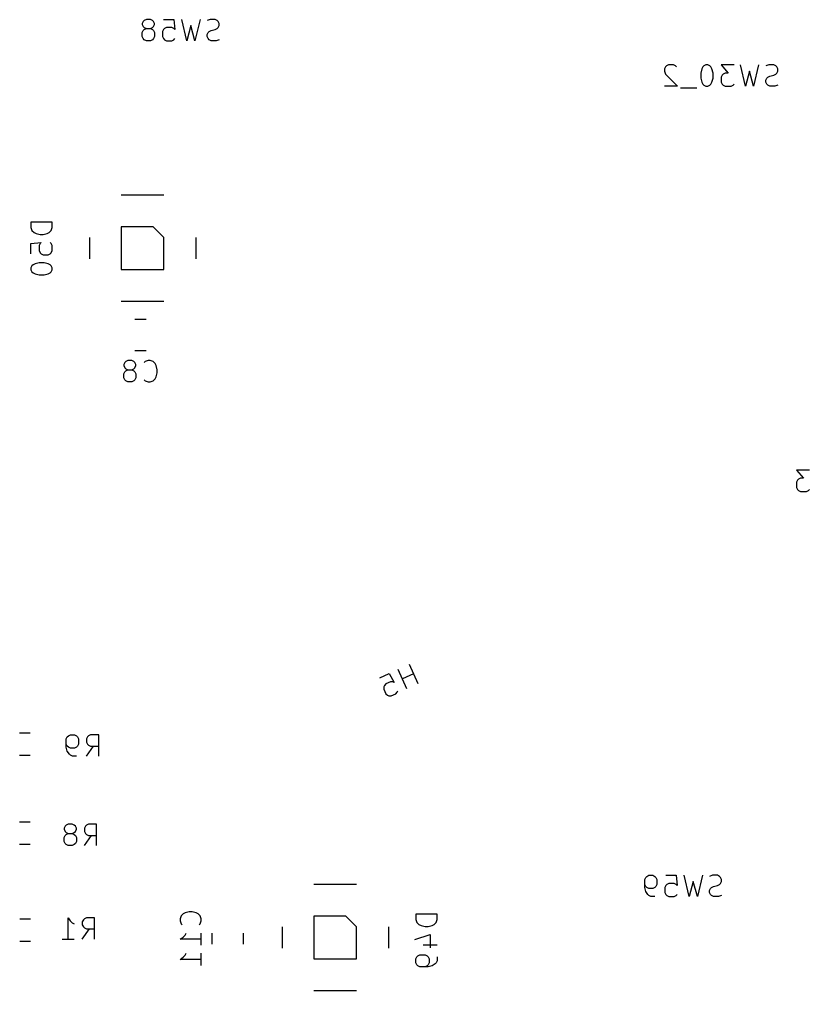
# Model space of a CAD drawing. Extents: x 27 to 362, y 19 to 136.
# Drawn here: x 26.51 to 63.66, y 33.33 to 78.99 of the extents above; entities that cross this region are included whole.
import ezdxf

# ---------------------------------------------------------------- set-up
doc = ezdxf.new("R2010")
doc.units = 0
doc.layers.add('BLACK', color=7, linetype='CONTINUOUS')

msp = doc.modelspace()

# ---------------------------------------------------------------- linework, layer by layer
at = {"layer": 'BLACK', "linetype": 'CONTINUOUS'}
for p, q in [((32.3346, 78.8918), (32.287, 78.7965)), ((32.287, 78.7965), (32.287, 78.7489)), ((32.287, 78.7489), (32.3346, 78.6537)), ((32.3822, 78.9394), (32.3346, 78.8918)), ((32.3346, 78.6537), (32.3822, 78.6061)), ((32.4774, 78.987), (32.3822, 78.9394)), ((32.3822, 78.6061), (32.4774, 78.5584)), ((32.3822, 78.5108), (32.4774, 78.5584)), ((32.6679, 78.987), (32.4774, 78.987)), ((32.4774, 78.5584), (32.6679, 78.5584)), ((32.7632, 78.9394), (32.6679, 78.987)), ((32.6679, 78.5584), (32.7632, 78.6061)), ((32.6679, 78.5584), (32.7632, 78.5108)), ((32.8108, 78.8918), (32.7632, 78.9394)), ((32.7632, 78.6061), (32.8108, 78.6537)), ((32.8584, 78.7965), (32.8108, 78.8918)), ((32.8108, 78.6537), (32.8584, 78.7489)), ((32.8584, 78.7489), (32.8584, 78.7965)), ((33.287, 78.987), (33.7632, 78.987)), ((33.3346, 78.5584), (33.287, 78.5108)), ((33.4298, 78.6061), (33.3346, 78.5584)), ((33.6679, 78.6061), (33.4298, 78.6061)), ((33.7632, 78.5584), (33.6679, 78.6061)), ((33.7632, 78.987), (33.8108, 78.5108)), ((33.8108, 78.5108), (33.7632, 78.5584)), ((34.3822, 77.987), (34.1441, 78.987)), ((34.5727, 78.7013), (34.3822, 77.987)), ((34.7632, 77.987), (34.5727, 78.7013)), ((35.0013, 78.987), (34.7632, 77.987)), ((35.4774, 78.987), (35.3346, 78.9394)), ((35.7155, 78.987), (35.4774, 78.987)), ((35.8108, 78.9394), (35.7155, 78.987)), ((35.7155, 78.5108), (35.8108, 78.5584)), ((35.8584, 78.8918), (35.8108, 78.9394)), ((35.8108, 78.5584), (35.8584, 78.6061)), ((35.906, 78.7965), (35.8584, 78.8918)), ((35.8584, 78.6061), (35.906, 78.7013)), ((35.906, 78.7013), (35.906, 78.7965)), ((32.287, 78.368), (32.3346, 78.4632)), ((32.287, 78.1775), (32.287, 78.368)), ((32.3346, 78.0823), (32.287, 78.1775)), ((32.3346, 78.4632), (32.3822, 78.5108)), ((32.3822, 78.0346), (32.3346, 78.0823)), ((32.7632, 78.5108), (32.8108, 78.4632)), ((32.8108, 78.0823), (32.7632, 78.0346)), ((32.8108, 78.4632), (32.8584, 78.368)), ((32.8584, 78.1775), (32.8108, 78.0823)), ((32.8584, 78.368), (32.8584, 78.1775)), ((33.287, 78.5108), (33.2394, 78.4156)), ((33.2394, 78.4156), (33.2394, 78.1775)), ((33.2394, 78.1775), (33.287, 78.0823)), ((33.287, 78.0823), (33.3346, 78.0346)), ((33.7632, 78.0346), (33.8108, 78.0823)), ((35.3346, 78.2727), (35.3822, 78.368)), ((35.3346, 78.1775), (35.3346, 78.2727)), ((35.3822, 78.0823), (35.3346, 78.1775)), ((35.3822, 78.368), (35.4298, 78.4156)), ((35.4298, 78.0346), (35.3822, 78.0823)), ((35.4298, 78.4156), (35.5251, 78.4632)), ((35.5251, 78.4632), (35.7155, 78.5108)), ((32.4774, 77.987), (32.3822, 78.0346)), ((32.6679, 77.987), (32.4774, 77.987)), ((32.7632, 78.0346), (32.6679, 77.987)), ((33.3346, 78.0346), (33.4298, 77.987)), ((33.4298, 77.987), (33.6679, 77.987)), ((33.6679, 77.987), (33.7632, 78.0346)), ((35.5251, 77.987), (35.4298, 78.0346)), ((35.7632, 77.987), (35.5251, 77.987)), ((35.906, 78.0346), (35.7632, 77.987)), ((56.8812, 76.7518), (56.8336, 76.6565)), ((56.9288, 76.7994), (56.8812, 76.7518)), ((57.0241, 76.847), (56.9288, 76.7994)), ((57.2621, 76.847), (57.0241, 76.847)), ((57.3574, 76.7994), (57.2621, 76.847)), ((57.405, 76.7518), (57.3574, 76.7994)), ((58.6431, 76.7518), (58.5955, 76.6565)), ((58.6907, 76.7994), (58.6431, 76.7518)), ((58.786, 76.847), (58.6907, 76.7994)), ((58.8812, 76.847), (58.786, 76.847)), ((58.9764, 76.7994), (58.8812, 76.847)), ((59.0241, 76.7518), (58.9764, 76.7994)), ((59.0717, 76.6565), (59.0241, 76.7518)), ((60.1193, 76.847), (59.5002, 76.847)), ((59.5002, 76.847), (59.8336, 76.4661)), ((60.6431, 75.847), (60.405, 76.847)), ((61.2621, 76.847), (61.0241, 75.847)), ((61.7383, 76.847), (61.5955, 76.7994)), ((61.9764, 76.847), (61.7383, 76.847)), ((62.0717, 76.7994), (61.9764, 76.847)), ((62.1193, 76.7518), (62.0717, 76.7994)), ((62.1669, 76.6565), (62.1193, 76.7518)), ((56.8336, 76.6565), (56.8336, 76.5613)), ((56.8336, 76.5613), (56.8812, 76.4184)), ((56.8812, 76.4184), (57.4526, 75.847)), ((58.5955, 76.6565), (58.5479, 76.4661)), ((58.5479, 76.4661), (58.5479, 76.228)), ((59.1193, 76.4661), (59.0717, 76.6565)), ((59.1193, 76.228), (59.1193, 76.4661)), ((59.5479, 76.3708), (59.5002, 76.2756)), ((59.5002, 76.2756), (59.5002, 76.0375)), ((59.5955, 76.4184), (59.5479, 76.3708)), ((59.6907, 76.4661), (59.5955, 76.4184)), ((59.8336, 76.4661), (59.6907, 76.4661)), ((60.8336, 76.5613), (60.6431, 75.847)), ((61.0241, 75.847), (60.8336, 76.5613)), ((61.6431, 76.228), (61.6907, 76.2756)), ((61.6907, 76.2756), (61.786, 76.3232)), ((61.786, 76.3232), (61.9764, 76.3708)), ((61.9764, 76.3708), (62.0717, 76.4184)), ((62.0717, 76.4184), (62.1193, 76.4661)), ((62.1193, 76.4661), (62.1669, 76.5613)), ((62.1669, 76.5613), (62.1669, 76.6565)), ((57.4526, 75.847), (56.8336, 75.847)), ((58.5479, 76.228), (58.5955, 76.0375)), ((58.5955, 76.0375), (58.6431, 75.9423)), ((58.6431, 75.9423), (58.6907, 75.8946)), ((58.6907, 75.8946), (58.786, 75.847)), ((58.786, 75.847), (58.8812, 75.847)), ((58.8812, 75.847), (58.9764, 75.8946)), ((58.9764, 75.8946), (59.0241, 75.9423)), ((59.0241, 75.9423), (59.0717, 76.0375)), ((59.0717, 76.0375), (59.1193, 76.228)), ((59.5002, 76.0375), (59.5479, 75.9423)), ((59.5479, 75.9423), (59.5955, 75.8946)), ((59.5955, 75.8946), (59.6907, 75.847)), ((59.6907, 75.847), (59.9764, 75.847)), ((59.9764, 75.847), (60.0717, 75.8946)), ((60.0717, 75.8946), (60.1193, 75.9423)), ((61.5955, 76.1327), (61.6431, 76.228)), ((61.5955, 76.0375), (61.5955, 76.1327)), ((61.6431, 75.9423), (61.5955, 76.0375)), ((61.6907, 75.8946), (61.6431, 75.9423)), ((61.786, 75.847), (61.6907, 75.8946)), ((62.0241, 75.847), (61.786, 75.847)), ((62.1669, 75.8946), (62.0241, 75.847)), ((58.3574, 75.7518), (57.5955, 75.7518)), ((31.3002, 70.7349), (33.3002, 70.7349)), ((28.0526, 69.4492), (27.0526, 69.4492)), ((27.0526, 69.4492), (27.0526, 69.2111)), ((28.0526, 69.2111), (28.0526, 69.4492)), ((27.0526, 69.2111), (27.1002, 69.0682)), ((27.1002, 69.0682), (27.1955, 68.973)), ((27.1955, 68.973), (27.2907, 68.9254)), ((27.8145, 68.9254), (27.9098, 68.973)), ((27.9098, 68.973), (28.005, 69.0682)), ((28.005, 69.0682), (28.0526, 69.2111)), ((31.3002, 69.2349), (31.3002, 67.2349)), ((32.8002, 69.2349), (31.3002, 69.2349)), ((33.3002, 68.7349), (32.8002, 69.2349)), ((27.0526, 68.4492), (27.5288, 68.4968)), ((27.2907, 68.9254), (27.4812, 68.8778)), ((27.4812, 68.8778), (27.6241, 68.8778)), ((27.5288, 68.4968), (27.4812, 68.4492)), ((27.6241, 68.8778), (27.8145, 68.9254)), ((28.005, 68.4492), (27.9574, 68.4968)), ((29.8002, 68.7349), (29.8002, 67.7349)), ((33.3002, 67.2349), (33.3002, 68.7349)), ((34.8002, 68.7349), (34.8002, 67.7349)), ((27.0526, 67.973), (27.0526, 68.4492)), ((27.4812, 68.4492), (27.4336, 68.3539)), ((27.4336, 68.3539), (27.4336, 68.1159)), ((27.4336, 68.1159), (27.4812, 68.0206)), ((28.0526, 68.3539), (28.005, 68.4492)), ((28.005, 68.0206), (28.0526, 68.1159)), ((28.0526, 68.1159), (28.0526, 68.3539)), ((27.4812, 68.0206), (27.5288, 67.973)), ((27.5288, 67.973), (27.6241, 67.9254)), ((27.6241, 67.9254), (27.8622, 67.9254)), ((27.8622, 67.9254), (27.9574, 67.973)), ((27.9574, 67.973), (28.005, 68.0206)), ((27.1002, 67.4016), (27.0526, 67.3063)), ((27.0526, 67.3063), (27.0526, 67.2111)), ((27.0526, 67.2111), (27.1002, 67.1159)), ((27.1479, 67.4492), (27.1002, 67.4016)), ((27.2431, 67.4968), (27.1479, 67.4492)), ((27.4336, 67.5444), (27.2431, 67.4968)), ((27.6717, 67.5444), (27.4336, 67.5444)), ((27.8622, 67.4968), (27.6717, 67.5444)), ((27.9574, 67.4492), (27.8622, 67.4968)), ((28.005, 67.4016), (27.9574, 67.4492)), ((28.0526, 67.3063), (28.005, 67.4016)), ((28.005, 67.1159), (28.0526, 67.2111)), ((28.0526, 67.2111), (28.0526, 67.3063)), ((31.3002, 67.2349), (33.3002, 67.2349)), ((27.1002, 67.1159), (27.1479, 67.0682)), ((27.1479, 67.0682), (27.2431, 67.0206)), ((27.2431, 67.0206), (27.4336, 66.973)), ((27.4336, 66.973), (27.6717, 66.973)), ((27.6717, 66.973), (27.8622, 67.0206)), ((27.8622, 67.0206), (27.9574, 67.0682)), ((27.9574, 67.0682), (28.005, 67.1159)), ((31.3002, 65.7349), (33.3002, 65.7349)), ((32.4615, 64.8824), (31.939, 64.8824)), ((32.4615, 63.4124), (31.939, 63.4124)), ((31.4619, 62.8524), (31.4143, 62.7571)), ((31.4143, 62.7571), (31.4143, 62.7095)), ((31.4143, 62.7095), (31.4619, 62.6143)), ((31.5095, 62.9), (31.4619, 62.8524)), ((31.4619, 62.6143), (31.5095, 62.5667)), ((31.6048, 62.9476), (31.5095, 62.9)), ((31.5095, 62.5667), (31.6048, 62.519)), ((31.7952, 62.9476), (31.6048, 62.9476)), ((31.8905, 62.9), (31.7952, 62.9476)), ((31.7952, 62.519), (31.8905, 62.5667)), ((31.9381, 62.8524), (31.8905, 62.9)), ((31.8905, 62.5667), (31.9381, 62.6143)), ((31.9857, 62.7571), (31.9381, 62.8524)), ((31.9381, 62.6143), (31.9857, 62.7095)), ((31.9857, 62.7095), (31.9857, 62.7571)), ((32.4143, 62.9), (32.3667, 62.8524)), ((32.5571, 62.9476), (32.4143, 62.9)), ((32.6524, 62.9476), (32.5571, 62.9476)), ((32.7952, 62.9), (32.6524, 62.9476)), ((32.8905, 62.8048), (32.7952, 62.9)), ((32.9381, 62.7095), (32.8905, 62.8048)), ((32.9857, 62.519), (32.9381, 62.7095)), ((31.4143, 62.3286), (31.4619, 62.4238)), ((31.4143, 62.1381), (31.4143, 62.3286)), ((31.4619, 62.0429), (31.4143, 62.1381)), ((31.4619, 62.4238), (31.5095, 62.4714)), ((31.5095, 62.4714), (31.6048, 62.519)), ((31.6048, 62.519), (31.7952, 62.519)), ((31.7952, 62.519), (31.8905, 62.4714)), ((31.8905, 62.4714), (31.9381, 62.4238)), ((31.9381, 62.4238), (31.9857, 62.3286)), ((31.9857, 62.1381), (31.9381, 62.0429)), ((31.9857, 62.3286), (31.9857, 62.1381)), ((32.8905, 62.0905), (32.9381, 62.1857)), ((32.9381, 62.1857), (32.9857, 62.3762)), ((32.9857, 62.3762), (32.9857, 62.519)), ((31.5095, 61.9952), (31.4619, 62.0429)), ((31.6048, 61.9476), (31.5095, 61.9952)), ((31.7952, 61.9476), (31.6048, 61.9476)), ((31.8905, 61.9952), (31.7952, 61.9476)), ((31.9381, 62.0429), (31.8905, 61.9952)), ((32.3667, 62.0429), (32.4143, 61.9952)), ((32.4143, 61.9952), (32.5571, 61.9476)), ((32.5571, 61.9476), (32.6524, 61.9476)), ((32.6524, 61.9476), (32.7952, 61.9952)), ((32.7952, 61.9952), (32.8905, 62.0905)), ((63.6598, 57.797), (63.0407, 57.797)), ((63.0407, 57.797), (63.3741, 57.4161)), ((63.0883, 57.3208), (63.0407, 57.2256)), ((63.0407, 57.2256), (63.0407, 56.9875)), ((63.136, 57.3684), (63.0883, 57.3208)), ((63.2312, 57.4161), (63.136, 57.3684)), ((63.3741, 57.4161), (63.2312, 57.4161)), ((63.0407, 56.9875), (63.0883, 56.8923)), ((63.0883, 56.8923), (63.136, 56.8446)), ((63.136, 56.8446), (63.2312, 56.797)), ((63.2312, 56.797), (63.5169, 56.797)), ((63.5169, 56.797), (63.6121, 56.8446)), ((63.6121, 56.8446), (63.6598, 56.8923)), ((44.7298, 47.5133), (44.3231, 48.4268)), ((45.2518, 47.7457), (44.8451, 48.6592)), ((43.453, 48.0394), (43.8881, 48.2331)), ((43.8881, 48.2331), (44.1252, 47.8175)), ((45.0388, 48.2242), (44.5168, 47.9918)), ((43.6467, 47.6044), (43.6419, 47.498)), ((43.6419, 47.498), (43.7388, 47.2805)), ((43.6708, 47.6673), (43.6467, 47.6044)), ((43.7385, 47.7495), (43.6708, 47.6673)), ((43.956, 47.8464), (43.7385, 47.7495)), ((44.0624, 47.8416), (43.956, 47.8464)), ((44.1252, 47.8175), (44.0624, 47.8416)), ((43.7388, 47.2805), (43.821, 47.2129)), ((43.821, 47.2129), (43.8839, 47.1888)), ((43.8839, 47.1888), (43.9903, 47.184)), ((43.9903, 47.184), (44.2078, 47.2808)), ((44.2078, 47.2808), (44.2754, 47.3631)), ((44.2754, 47.3631), (44.2996, 47.4259)), ((26.5093, 45.4449), (27.0187, 45.4449)), ((28.7143, 45.1571), (28.7619, 45.2524)), ((28.7619, 45.2524), (28.8095, 45.3)), ((28.8095, 45.3), (28.9048, 45.3476)), ((28.9048, 45.3476), (29.0952, 45.3476)), ((29.0952, 45.3476), (29.1905, 45.3)), ((29.1905, 45.3), (29.2381, 45.2524)), ((29.2381, 45.2524), (29.2857, 45.1571)), ((29.7143, 45.2524), (29.6667, 45.1571)), ((29.7619, 45.3), (29.7143, 45.2524)), ((29.8571, 45.3476), (29.7619, 45.3)), ((30.2381, 45.3476), (29.8571, 45.3476)), ((30.2381, 44.3476), (30.2381, 45.3476)), ((28.7143, 44.7762), (28.7143, 45.1571)), ((28.7619, 44.8238), (28.7143, 44.919)), ((28.7619, 44.5857), (28.7143, 44.7762)), ((28.8095, 44.7762), (28.7619, 44.8238)), ((28.9048, 44.7286), (28.8095, 44.7762)), ((29.1905, 44.7762), (29.0952, 44.7286)), ((29.2381, 44.8238), (29.1905, 44.7762)), ((29.2857, 44.919), (29.2381, 44.8238)), ((29.2857, 45.1571), (29.2857, 44.919)), ((29.6667, 45.1571), (29.6667, 45.0143)), ((29.6667, 45.0143), (29.7143, 44.919)), ((29.6667, 44.3476), (30, 44.8238)), ((29.7143, 44.919), (29.7619, 44.8714)), ((29.7619, 44.8714), (29.8571, 44.8238)), ((29.8571, 44.8238), (30.2381, 44.8238)), ((26.5093, 44.3999), (27.0187, 44.3999)), ((28.8571, 44.4429), (28.7619, 44.5857)), ((28.9048, 44.3952), (28.8571, 44.4429)), ((29.0952, 44.7286), (28.9048, 44.7286)), ((29, 44.3476), (28.9048, 44.3952)), ((29.1905, 44.3476), (29, 44.3476)), ((27.0187, 41.2449), (26.5093, 41.2449)), ((28.7095, 41.1), (28.6619, 41.0524)), ((28.8048, 41.1476), (28.7095, 41.1)), ((28.9952, 41.1476), (28.8048, 41.1476)), ((29.0905, 41.1), (28.9952, 41.1476)), ((29.1381, 41.0524), (29.0905, 41.1)), ((29.6619, 41.1), (29.6143, 41.0524)), ((29.7571, 41.1476), (29.6619, 41.1)), ((30.1381, 41.1476), (29.7571, 41.1476)), ((30.1381, 40.1476), (30.1381, 41.1476)), ((28.6619, 41.0524), (28.6143, 40.9571)), ((28.6143, 40.9571), (28.6143, 40.9095)), ((28.6143, 40.9095), (28.6619, 40.8143)), ((28.6619, 40.8143), (28.7095, 40.7667)), ((28.6619, 40.6238), (28.7095, 40.6714)), ((28.7095, 40.7667), (28.8048, 40.719)), ((28.7095, 40.6714), (28.8048, 40.719)), ((28.8048, 40.719), (28.9952, 40.719)), ((28.9952, 40.719), (29.0905, 40.7667)), ((28.9952, 40.719), (29.0905, 40.6714)), ((29.0905, 40.7667), (29.1381, 40.8143)), ((29.0905, 40.6714), (29.1381, 40.6238)), ((29.1857, 40.9571), (29.1381, 41.0524)), ((29.1381, 40.8143), (29.1857, 40.9095)), ((29.1857, 40.9095), (29.1857, 40.9571)), ((29.6143, 41.0524), (29.5667, 40.9571)), ((29.5667, 40.9571), (29.5667, 40.8143)), ((29.5667, 40.8143), (29.6143, 40.719)), ((29.6143, 40.719), (29.6619, 40.6714)), ((29.6619, 40.6714), (29.7571, 40.6238)), ((27.0187, 40.1999), (26.5093, 40.1999)), ((28.6143, 40.5286), (28.6619, 40.6238)), ((28.6143, 40.3381), (28.6143, 40.5286)), ((28.6619, 40.2429), (28.6143, 40.3381)), ((28.7095, 40.1952), (28.6619, 40.2429)), ((28.8048, 40.1476), (28.7095, 40.1952)), ((29.0905, 40.1952), (28.9952, 40.1476)), ((29.1381, 40.2429), (29.0905, 40.1952)), ((29.1381, 40.6238), (29.1857, 40.5286)), ((29.1857, 40.3381), (29.1381, 40.2429)), ((29.1857, 40.5286), (29.1857, 40.3381)), ((29.5667, 40.1476), (29.9, 40.6238)), ((29.7571, 40.6238), (30.1381, 40.6238)), ((28.9952, 40.1476), (28.8048, 40.1476)), ((55.907, 38.5565), (55.9546, 38.6518)), ((55.907, 38.1756), (55.907, 38.5565)), ((55.9546, 38.6518), (56.0022, 38.6994)), ((56.0022, 38.6994), (56.0974, 38.747)), ((56.0974, 38.747), (56.2879, 38.747)), ((56.2879, 38.747), (56.3832, 38.6994)), ((56.3832, 38.6994), (56.4308, 38.6518)), ((56.4308, 38.6518), (56.4784, 38.5565)), ((56.4784, 38.5565), (56.4784, 38.3184)), ((56.907, 38.747), (57.3832, 38.747)), ((57.0498, 38.3661), (56.9546, 38.3184)), ((57.2879, 38.3661), (57.0498, 38.3661)), ((57.3832, 38.3184), (57.2879, 38.3661)), ((57.3832, 38.747), (57.4308, 38.2708)), ((58.0022, 37.747), (57.7641, 38.747)), ((58.1927, 38.4613), (58.0022, 37.747)), ((58.3832, 37.747), (58.1927, 38.4613)), ((58.6213, 38.747), (58.3832, 37.747)), ((59.0974, 38.747), (58.9546, 38.6994)), ((59.3355, 38.747), (59.0974, 38.747)), ((59.4308, 38.6994), (59.3355, 38.747)), ((59.4784, 38.6518), (59.4308, 38.6994)), ((59.4308, 38.3184), (59.4784, 38.3661)), ((59.526, 38.5565), (59.4784, 38.6518)), ((59.4784, 38.3661), (59.526, 38.4613)), ((59.526, 38.4613), (59.526, 38.5565)), ((40.3575, 38.3283), (42.3575, 38.3283)), ((55.9546, 38.2232), (55.907, 38.3184)), ((55.9546, 37.9851), (55.907, 38.1756)), ((56.0022, 38.1756), (55.9546, 38.2232)), ((56.0498, 37.8422), (55.9546, 37.9851)), ((56.0974, 38.128), (56.0022, 38.1756)), ((56.2879, 38.128), (56.0974, 38.128)), ((56.3832, 38.1756), (56.2879, 38.128)), ((56.4308, 38.2232), (56.3832, 38.1756)), ((56.4784, 38.3184), (56.4308, 38.2232)), ((56.907, 38.2708), (56.8594, 38.1756)), ((56.8594, 38.1756), (56.8594, 37.9375)), ((56.8594, 37.9375), (56.907, 37.8422)), ((56.9546, 38.3184), (56.907, 38.2708)), ((57.4308, 38.2708), (57.3832, 38.3184)), ((58.9546, 38.0327), (59.0022, 38.128)), ((58.9546, 37.9375), (58.9546, 38.0327)), ((59.0022, 37.8422), (58.9546, 37.9375)), ((59.0022, 38.128), (59.0498, 38.1756)), ((59.0498, 38.1756), (59.1451, 38.2232)), ((59.1451, 38.2232), (59.3355, 38.2708)), ((59.3355, 38.2708), (59.4308, 38.3184)), ((56.0974, 37.7946), (56.0498, 37.8422)), ((56.1927, 37.747), (56.0974, 37.7946)), ((56.3832, 37.747), (56.1927, 37.747)), ((56.907, 37.8422), (56.9546, 37.7946)), ((56.9546, 37.7946), (57.0498, 37.747)), ((57.0498, 37.747), (57.2879, 37.747)), ((57.2879, 37.747), (57.3832, 37.7946)), ((57.3832, 37.7946), (57.4308, 37.8422)), ((59.0498, 37.7946), (59.0022, 37.8422)), ((59.1451, 37.747), (59.0498, 37.7946)), ((59.3832, 37.747), (59.1451, 37.747)), ((59.526, 37.7946), (59.3832, 37.747)), ((34.2982, 36.9867), (34.203, 36.9391)), ((34.4887, 37.0343), (34.2982, 36.9867)), ((34.6316, 37.0343), (34.4887, 37.0343)), ((34.822, 36.9867), (34.6316, 37.0343)), ((34.9173, 36.9391), (34.822, 36.9867)), ((26.5245, 36.6942), (27.034, 36.6942)), ((28.8, 35.7476), (28.8, 36.7476)), ((28.8, 36.7476), (28.8952, 36.6048)), ((28.8952, 36.6048), (28.9905, 36.5095)), ((29.5143, 36.6524), (29.4667, 36.5571)), ((29.4667, 36.5571), (29.4667, 36.4143)), ((29.5619, 36.7), (29.5143, 36.6524)), ((29.6571, 36.7476), (29.5619, 36.7)), ((30.0381, 36.7476), (29.6571, 36.7476)), ((30.0381, 35.7476), (30.0381, 36.7476)), ((34.1077, 36.8438), (34.0601, 36.701)), ((34.0601, 36.701), (34.0601, 36.6057)), ((34.0601, 36.6057), (34.1077, 36.4629)), ((34.203, 36.9391), (34.1077, 36.8438)), ((35.0125, 36.8438), (34.9173, 36.9391)), ((35.0601, 36.701), (35.0125, 36.8438)), ((35.0125, 36.4629), (35.0601, 36.6057)), ((35.0601, 36.6057), (35.0601, 36.701)), ((40.3575, 36.8283), (40.3575, 34.8283)), ((41.8575, 36.8283), (40.3575, 36.8283)), ((42.3575, 36.3283), (41.8575, 36.8283)), ((46.1524, 36.9143), (45.1524, 36.9143)), ((45.1524, 36.9143), (45.1524, 36.6762)), ((45.1524, 36.6762), (45.2, 36.5333)), ((45.2, 36.5333), (45.2952, 36.4381)), ((46.0095, 36.4381), (46.1048, 36.5333)), ((46.1048, 36.5333), (46.1524, 36.6762)), ((46.1524, 36.6762), (46.1524, 36.9143)), ((28.9905, 36.5095), (29.0857, 36.4619)), ((29.4667, 36.4143), (29.5143, 36.319)), ((29.4667, 35.7476), (29.8, 36.2238)), ((29.5143, 36.319), (29.5619, 36.2714)), ((29.5619, 36.2714), (29.6571, 36.2238)), ((29.6571, 36.2238), (30.0381, 36.2238)), ((34.1077, 36.4629), (34.1554, 36.4153)), ((34.9649, 36.4153), (35.0125, 36.4629)), ((38.8575, 36.3283), (38.8575, 35.3283)), ((42.3575, 34.8283), (42.3575, 36.3283)), ((43.8575, 36.3283), (43.8575, 35.3283)), ((45.2952, 36.4381), (45.3905, 36.3905)), ((45.3905, 36.3905), (45.581, 36.3429)), ((45.581, 36.3429), (45.7238, 36.3429)), ((45.7238, 36.3429), (45.9143, 36.3905)), ((45.9143, 36.3905), (46.0095, 36.4381)), ((26.5245, 35.6492), (27.034, 35.6492)), ((28.5143, 35.7476), (29.0857, 35.7476)), ((34.0601, 35.7486), (34.203, 35.8438)), ((35.0601, 35.7486), (34.0601, 35.7486)), ((34.203, 35.8438), (34.2982, 35.9391)), ((34.2982, 35.9391), (34.3458, 36.0343)), ((35.0601, 35.4629), (35.0601, 36.0343)), ((35.5527, 36.0337), (35.5527, 35.5111)), ((37.0227, 36.0337), (37.0227, 35.5111)), ((45.1048, 35.7238), (45.819, 35.9619)), ((45.819, 35.9619), (45.819, 35.3429)), ((45.4857, 35.4857), (46.1524, 35.4857)), ((34.0601, 34.7962), (34.203, 34.8914)), ((35.0601, 34.7962), (34.0601, 34.7962)), ((34.203, 34.8914), (34.2982, 34.9867)), ((34.2982, 34.9867), (34.3458, 35.0819)), ((35.0601, 34.5105), (35.0601, 35.0819)), ((40.3575, 34.8283), (42.3575, 34.8283)), ((45.1524, 34.819), (45.2, 34.9143)), ((45.1524, 34.6286), (45.1524, 34.819)), ((45.2, 34.9143), (45.2476, 34.9619)), ((45.2476, 34.9619), (45.3429, 35.0095)), ((45.3429, 35.0095), (45.581, 35.0095)), ((45.581, 35.0095), (45.6762, 34.9619)), ((45.6762, 34.9619), (45.7238, 34.9143)), ((45.7238, 34.9143), (45.7714, 34.819)), ((45.7714, 34.819), (45.7714, 34.6286)), ((46.1524, 34.7238), (46.1048, 34.6286)), ((46.1524, 34.9143), (46.1524, 34.7238)), ((45.2, 34.5333), (45.1524, 34.6286)), ((45.2476, 34.4857), (45.2, 34.5333)), ((45.3429, 34.4381), (45.2476, 34.4857)), ((45.7238, 34.4381), (45.3429, 34.4381)), ((45.6762, 34.4857), (45.581, 34.4381)), ((45.7238, 34.5333), (45.6762, 34.4857)), ((45.7714, 34.6286), (45.7238, 34.5333)), ((45.9143, 34.4857), (45.7238, 34.4381)), ((46.0571, 34.581), (45.9143, 34.4857)), ((46.1048, 34.6286), (46.0571, 34.581)), ((40.3575, 33.3283), (42.3575, 33.3283))]:
    msp.add_line(p, q, dxfattribs=at)

doc.saveas('drawing.dxf')
